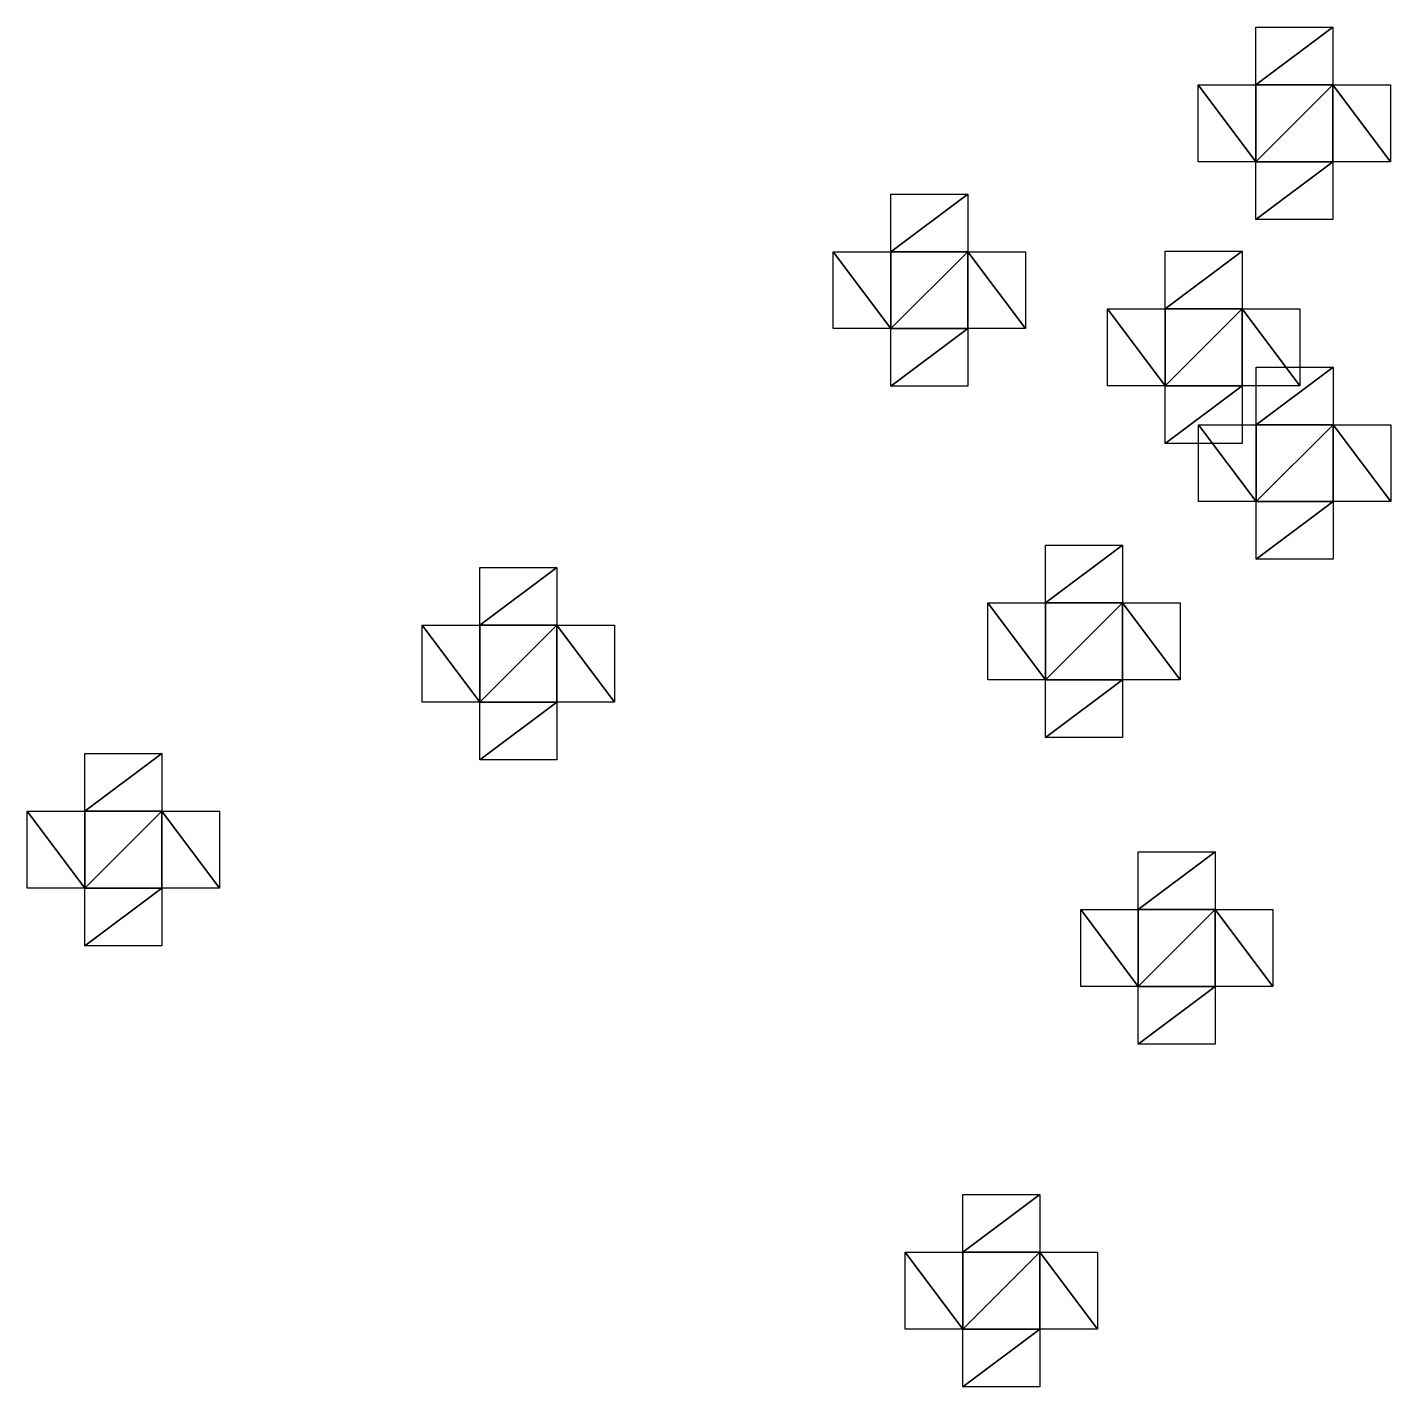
# Model space of a CAD drawing. Header units: metres. Extents: x -204 to 160, y -126 to 162.
# Drawn here: x -203.5 to -97.1, y -125.9 to -19.8 of the extents above; entities that cross this region are included whole.
import ezdxf

# ---------------------------------------------------------------- set-up
doc = ezdxf.new("R2010")
doc.units = ezdxf.units.M

msp = doc.modelspace()

# ---------------------------------------------------------------- linework, layer by layer
for p, q in [((-107.656525, -24.274506, -433.01532), (-107.656525, -19.774506, -433.01532)), ((-107.656525, -19.774506, -433.01532), (-101.656525, -19.774506, -433.01532)), ((-107.656525, -24.274506, -433.01532), (-107.656525, -19.774506, -433.01532)), ((-107.656525, -19.774506, -433.01532), (-101.656525, -19.774506, -433.01532)), ((-107.656525, -24.274506, -433.01532), (-107.656525, -19.774506, -433.01532)), ((-107.656525, -19.774506, -433.01532), (-101.656525, -19.774506, -433.01532)), ((-107.656525, -24.274506, -433.01532), (-107.656525, -19.774506, -433.01532)), ((-107.656525, -19.774506, -433.01532), (-101.656525, -19.774506, -433.01532)), ((-107.656525, -24.274506, -433.01532), (-107.656525, -19.774506, -433.01532)), ((-107.656525, -19.774506, -433.01532), (-101.656525, -19.774506, -433.01532)), ((-107.656525, -24.274506, -433.01532), (-107.656525, -19.774506, -433.01532)), ((-107.656525, -19.774506, -433.01532), (-101.656525, -19.774506, -433.01532)), ((-101.656525, -19.774506, -433.01532), (-101.656525, -24.274506, -433.01532)), ((-101.656525, -19.774506, -433.01532), (-101.656525, -24.274506, -433.01532)), ((-101.656525, -19.774506, -433.01532), (-101.656525, -24.274506, -433.01532)), ((-101.656525, -19.774506, -433.01532), (-101.656525, -24.274506, -433.01532)), ((-101.656525, -19.774506, -433.01532), (-101.656525, -24.274506, -433.01532)), ((-101.656525, -19.774506, -433.01532), (-101.656525, -24.274506, -433.01532)), ((-112.156525, -30.274506, -433.01532), (-112.156525, -24.274506, -433.01532)), ((-112.156525, -24.274506, -433.01532), (-107.656525, -24.274506, -433.01532)), ((-112.156525, -30.274506, -433.01532), (-112.156525, -24.274506, -433.01532)), ((-112.156525, -24.274506, -433.01532), (-107.656525, -24.274506, -433.01532)), ((-112.156525, -30.274506, -433.01532), (-112.156525, -24.274506, -433.01532)), ((-112.156525, -24.274506, -433.01532), (-107.656525, -24.274506, -433.01532)), ((-112.156525, -30.274506, -433.01532), (-112.156525, -24.274506, -433.01532)), ((-112.156525, -24.274506, -433.01532), (-107.656525, -24.274506, -433.01532)), ((-112.156525, -30.274506, -433.01532), (-112.156525, -24.274506, -433.01532)), ((-112.156525, -24.274506, -433.01532), (-107.656525, -24.274506, -433.01532)), ((-112.156525, -30.274506, -433.01532), (-112.156525, -24.274506, -433.01532)), ((-112.156525, -24.274506, -433.01532), (-107.656525, -24.274506, -433.01532)), ((-101.656525, -24.274506, -433.01532), (-97.156525, -24.274506, -433.01532)), ((-101.656525, -24.274506, -433.01532), (-97.156525, -24.274506, -433.01532)), ((-101.656525, -24.274506, -433.01532), (-97.156525, -24.274506, -433.01532)), ((-101.656525, -24.274506, -433.01532), (-97.156525, -24.274506, -433.01532)), ((-101.656525, -24.274506, -433.01532), (-97.156525, -24.274506, -433.01532)), ((-101.656525, -24.274506, -433.01532), (-97.156525, -24.274506, -433.01532)), ((-97.156525, -24.274506, -433.01532), (-97.156525, -30.274506, -433.01532)), ((-97.156525, -24.274506, -433.01532), (-97.156525, -30.274506, -433.01532)), ((-97.156525, -24.274506, -433.01532), (-97.156525, -30.274506, -433.01532)), ((-97.156525, -24.274506, -433.01532), (-97.156525, -30.274506, -433.01532)), ((-97.156525, -24.274506, -433.01532), (-97.156525, -30.274506, -433.01532)), ((-97.156525, -24.274506, -433.01532), (-97.156525, -30.274506, -433.01532)), ((-107.656525, -30.274506, -433.01532), (-112.156525, -30.274506, -433.01532)), ((-107.656525, -30.274506, -433.01532), (-112.156525, -30.274506, -433.01532)), ((-107.656525, -30.274506, -433.01532), (-112.156525, -30.274506, -433.01532)), ((-107.656525, -30.274506, -433.01532), (-112.156525, -30.274506, -433.01532)), ((-107.656525, -30.274506, -433.01532), (-112.156525, -30.274506, -433.01532)), ((-107.656525, -30.274506, -433.01532), (-112.156525, -30.274506, -433.01532)), ((-107.656525, -34.774506, -433.01532), (-107.656525, -30.274506, -433.01532)), ((-107.656525, -34.774506, -433.01532), (-107.656525, -30.274506, -433.01532)), ((-107.656525, -34.774506, -433.01532), (-107.656525, -30.274506, -433.01532)), ((-107.656525, -34.774506, -433.01532), (-107.656525, -30.274506, -433.01532)), ((-107.656525, -34.774506, -433.01532), (-107.656525, -30.274506, -433.01532)), ((-107.656525, -34.774506, -433.01532), (-107.656525, -30.274506, -433.01532)), ((-97.156525, -30.274506, -433.01532), (-101.656525, -30.274506, -433.01532)), ((-101.656525, -30.274506, -433.01532), (-101.656525, -34.774506, -433.01532)), ((-97.156525, -30.274506, -433.01532), (-101.656525, -30.274506, -433.01532)), ((-101.656525, -30.274506, -433.01532), (-101.656525, -34.774506, -433.01532)), ((-97.156525, -30.274506, -433.01532), (-101.656525, -30.274506, -433.01532)), ((-101.656525, -30.274506, -433.01532), (-101.656525, -34.774506, -433.01532)), ((-97.156525, -30.274506, -433.01532), (-101.656525, -30.274506, -433.01532)), ((-101.656525, -30.274506, -433.01532), (-101.656525, -34.774506, -433.01532)), ((-97.156525, -30.274506, -433.01532), (-101.656525, -30.274506, -433.01532)), ((-101.656525, -30.274506, -433.01532), (-101.656525, -34.774506, -433.01532)), ((-97.156525, -30.274506, -433.01532), (-101.656525, -30.274506, -433.01532)), ((-101.656525, -30.274506, -433.01532), (-101.656525, -34.774506, -433.01532)), ((-136.15018, -37.292862, -433.01532), (-136.15018, -32.792862, -433.01532)), ((-136.15018, -32.792862, -433.01532), (-130.15018, -32.792862, -433.01532)), ((-130.15018, -32.792862, -433.01532), (-130.15018, -37.292862, -433.01532)), ((-101.656525, -34.774506, -433.01532), (-107.656525, -34.774506, -433.01532)), ((-101.656525, -34.774506, -433.01532), (-107.656525, -34.774506, -433.01532)), ((-101.656525, -34.774506, -433.01532), (-107.656525, -34.774506, -433.01532)), ((-101.656525, -34.774506, -433.01532), (-107.656525, -34.774506, -433.01532)), ((-101.656525, -34.774506, -433.01532), (-107.656525, -34.774506, -433.01532)), ((-101.656525, -34.774506, -433.01532), (-107.656525, -34.774506, -433.01532)), ((-140.65018, -43.292862, -433.01532), (-140.65018, -37.292862, -433.01532)), ((-140.65018, -37.292862, -433.01532), (-136.15018, -37.292862, -433.01532)), ((-130.15018, -37.292862, -433.01532), (-125.65018, -37.292862, -433.01532)), ((-125.65018, -37.292862, -433.01532), (-125.65018, -43.292862, -433.01532)), ((-114.736755, -41.756897, -433.01532), (-114.736755, -37.256897, -433.01532)), ((-114.736755, -37.256897, -433.01532), (-108.736755, -37.256897, -433.01532)), ((-114.736755, -41.756897, -433.01532), (-114.736755, -37.256897, -433.01532)), ((-114.736755, -37.256897, -433.01532), (-108.736755, -37.256897, -433.01532)), ((-114.736755, -41.756897, -433.01532), (-114.736755, -37.256897, -433.01532)), ((-114.736755, -37.256897, -433.01532), (-108.736755, -37.256897, -433.01532)), ((-114.736755, -41.756897, -433.01532), (-114.736755, -37.256897, -433.01532)), ((-114.736755, -37.256897, -433.01532), (-108.736755, -37.256897, -433.01532)), ((-108.736755, -37.256897, -433.01532), (-108.736755, -41.756897, -433.01532)), ((-108.736755, -37.256897, -433.01532), (-108.736755, -41.756897, -433.01532)), ((-108.736755, -37.256897, -433.01532), (-108.736755, -41.756897, -433.01532)), ((-108.736755, -37.256897, -433.01532), (-108.736755, -41.756897, -433.01532)), ((-119.236755, -47.756897, -433.01532), (-119.236755, -41.756897, -433.01532)), ((-119.236755, -41.756897, -433.01532), (-114.736755, -41.756897, -433.01532)), ((-119.236755, -47.756897, -433.01532), (-119.236755, -41.756897, -433.01532)), ((-119.236755, -41.756897, -433.01532), (-114.736755, -41.756897, -433.01532)), ((-119.236755, -47.756897, -433.01532), (-119.236755, -41.756897, -433.01532)), ((-119.236755, -41.756897, -433.01532), (-114.736755, -41.756897, -433.01532)), ((-119.236755, -47.756897, -433.01532), (-119.236755, -41.756897, -433.01532)), ((-119.236755, -41.756897, -433.01532), (-114.736755, -41.756897, -433.01532)), ((-108.736755, -41.756897, -433.01532), (-104.236755, -41.756897, -433.01532)), ((-108.736755, -41.756897, -433.01532), (-104.236755, -41.756897, -433.01532)), ((-108.736755, -41.756897, -433.01532), (-104.236755, -41.756897, -433.01532)), ((-108.736755, -41.756897, -433.01532), (-104.236755, -41.756897, -433.01532)), ((-104.236755, -41.756897, -433.01532), (-104.236755, -47.756897, -433.01532)), ((-104.236755, -41.756897, -433.01532), (-104.236755, -47.756897, -433.01532)), ((-104.236755, -41.756897, -433.01532), (-104.236755, -47.756897, -433.01532)), ((-104.236755, -41.756897, -433.01532), (-104.236755, -47.756897, -433.01532)), ((-136.15018, -43.292862, -433.01532), (-140.65018, -43.292862, -433.01532)), ((-136.15018, -47.792862, -433.01532), (-136.15018, -43.292862, -433.01532)), ((-125.65018, -43.292862, -433.01532), (-130.15018, -43.292862, -433.01532)), ((-130.15018, -43.292862, -433.01532), (-130.15018, -47.792862, -433.01532)), ((-107.63666, -50.803818, -433.01532), (-107.63666, -46.303818, -433.01532)), ((-107.63666, -46.303818, -433.01532), (-101.63666, -46.303818, -433.01532)), ((-107.63666, -50.803818, -433.01532), (-107.63666, -46.303818, -433.01532)), ((-107.63666, -46.303818, -433.01532), (-101.63666, -46.303818, -433.01532)), ((-101.63666, -46.303818, -433.01532), (-101.63666, -50.803818, -433.01532)), ((-101.63666, -46.303818, -433.01532), (-101.63666, -50.803818, -433.01532)), ((-130.15018, -47.792862, -433.01532), (-136.15018, -47.792862, -433.01532)), ((-114.736755, -47.756897, -433.01532), (-119.236755, -47.756897, -433.01532)), ((-114.736755, -47.756897, -433.01532), (-119.236755, -47.756897, -433.01532)), ((-114.736755, -47.756897, -433.01532), (-119.236755, -47.756897, -433.01532)), ((-114.736755, -47.756897, -433.01532), (-119.236755, -47.756897, -433.01532)), ((-114.736755, -52.256897, -433.01532), (-114.736755, -47.756897, -433.01532)), ((-114.736755, -52.256897, -433.01532), (-114.736755, -47.756897, -433.01532)), ((-114.736755, -52.256897, -433.01532), (-114.736755, -47.756897, -433.01532)), ((-114.736755, -52.256897, -433.01532), (-114.736755, -47.756897, -433.01532)), ((-104.236755, -47.756897, -433.01532), (-108.736755, -47.756897, -433.01532)), ((-108.736755, -47.756897, -433.01532), (-108.736755, -52.256897, -433.01532)), ((-104.236755, -47.756897, -433.01532), (-108.736755, -47.756897, -433.01532)), ((-108.736755, -47.756897, -433.01532), (-108.736755, -52.256897, -433.01532)), ((-104.236755, -47.756897, -433.01532), (-108.736755, -47.756897, -433.01532)), ((-108.736755, -47.756897, -433.01532), (-108.736755, -52.256897, -433.01532)), ((-104.236755, -47.756897, -433.01532), (-108.736755, -47.756897, -433.01532)), ((-108.736755, -47.756897, -433.01532), (-108.736755, -52.256897, -433.01532)), ((-112.13666, -56.803818, -433.01532), (-112.13666, -50.803818, -433.01532)), ((-112.13666, -50.803818, -433.01532), (-107.63666, -50.803818, -433.01532)), ((-112.13666, -56.803818, -433.01532), (-112.13666, -50.803818, -433.01532)), ((-112.13666, -50.803818, -433.01532), (-107.63666, -50.803818, -433.01532)), ((-101.63666, -50.803818, -433.01532), (-97.13666, -50.803818, -433.01532)), ((-101.63666, -50.803818, -433.01532), (-97.13666, -50.803818, -433.01532)), ((-97.13666, -50.803818, -433.01532), (-97.13666, -56.803818, -433.01532)), ((-97.13666, -50.803818, -433.01532), (-97.13666, -56.803818, -433.01532)), ((-108.736755, -52.256897, -433.01532), (-114.736755, -52.256897, -433.01532)), ((-108.736755, -52.256897, -433.01532), (-114.736755, -52.256897, -433.01532)), ((-108.736755, -52.256897, -433.01532), (-114.736755, -52.256897, -433.01532)), ((-108.736755, -52.256897, -433.01532), (-114.736755, -52.256897, -433.01532)), ((-107.63666, -56.803818, -433.01532), (-112.13666, -56.803818, -433.01532)), ((-107.63666, -56.803818, -433.01532), (-112.13666, -56.803818, -433.01532)), ((-107.63666, -61.303818, -433.01532), (-107.63666, -56.803818, -433.01532)), ((-107.63666, -61.303818, -433.01532), (-107.63666, -56.803818, -433.01532)), ((-97.13666, -56.803818, -433.01532), (-101.63666, -56.803818, -433.01532)), ((-101.63666, -56.803818, -433.01532), (-101.63666, -61.303818, -433.01532)), ((-97.13666, -56.803818, -433.01532), (-101.63666, -56.803818, -433.01532)), ((-101.63666, -56.803818, -433.01532), (-101.63666, -61.303818, -433.01532)), ((-124.07257, -64.71135, -433.01532), (-124.07257, -60.21135, -433.01532)), ((-124.07257, -60.21135, -433.01532), (-118.07257, -60.21135, -433.01532)), ((-118.07257, -60.21135, -433.01532), (-118.07257, -64.71135, -433.01532)), ((-101.63666, -61.303818, -433.01532), (-107.63666, -61.303818, -433.01532)), ((-101.63666, -61.303818, -433.01532), (-107.63666, -61.303818, -433.01532)), ((-168.22406, -66.45297, -433.01532), (-168.22406, -61.952972, -433.01532)), ((-168.22406, -61.952972, -433.01532), (-162.22406, -61.952972, -433.01532)), ((-168.22406, -66.45297, -433.01532), (-168.22406, -61.952972, -433.01532)), ((-168.22406, -61.952972, -433.01532), (-162.22406, -61.952972, -433.01532)), ((-162.22406, -61.952972, -433.01532), (-162.22406, -66.45297, -433.01532)), ((-162.22406, -61.952972, -433.01532), (-162.22406, -66.45297, -433.01532)), ((-128.57257, -70.71135, -433.01532), (-128.57257, -64.71135, -433.01532)), ((-128.57257, -64.71135, -433.01532), (-124.07257, -64.71135, -433.01532)), ((-118.07257, -64.71135, -433.01532), (-113.57257, -64.71135, -433.01532)), ((-113.57257, -64.71135, -433.01532), (-113.57257, -70.71135, -433.01532)), ((-172.72406, -72.45297, -433.01532), (-172.72406, -66.45297, -433.01532)), ((-172.72406, -66.45297, -433.01532), (-168.22406, -66.45297, -433.01532)), ((-172.72406, -72.45297, -433.01532), (-172.72406, -66.45297, -433.01532)), ((-172.72406, -66.45297, -433.01532), (-168.22406, -66.45297, -433.01532)), ((-162.22406, -66.45297, -433.01532), (-157.72406, -66.45297, -433.01532)), ((-162.22406, -66.45297, -433.01532), (-157.72406, -66.45297, -433.01532)), ((-157.72406, -66.45297, -433.01532), (-157.72406, -72.45297, -433.01532)), ((-157.72406, -66.45297, -433.01532), (-157.72406, -72.45297, -433.01532)), ((-124.07257, -70.71135, -433.01532), (-128.57257, -70.71135, -433.01532)), ((-124.07257, -75.21135, -433.01532), (-124.07257, -70.71135, -433.01532)), ((-113.57257, -70.71135, -433.01532), (-118.07257, -70.71135, -433.01532)), ((-118.07257, -70.71135, -433.01532), (-118.07257, -75.21135, -433.01532)), ((-168.22406, -72.45297, -433.01532), (-172.72406, -72.45297, -433.01532)), ((-168.22406, -72.45297, -433.01532), (-172.72406, -72.45297, -433.01532)), ((-168.22406, -76.95297, -433.01532), (-168.22406, -72.45297, -433.01532)), ((-168.22406, -76.95297, -433.01532), (-168.22406, -72.45297, -433.01532)), ((-157.72406, -72.45297, -433.01532), (-162.22406, -72.45297, -433.01532)), ((-162.22406, -72.45297, -433.01532), (-162.22406, -76.95297, -433.01532)), ((-157.72406, -72.45297, -433.01532), (-162.22406, -72.45297, -433.01532)), ((-162.22406, -72.45297, -433.01532), (-162.22406, -76.95297, -433.01532)), ((-118.07257, -75.21135, -433.01532), (-124.07257, -75.21135, -433.01532)), ((-199.0459, -80.963104, -433.01532), (-199.0459, -76.463104, -433.01532)), ((-199.0459, -76.463104, -433.01532), (-193.0459, -76.463104, -433.01532)), ((-193.0459, -76.463104, -433.01532), (-193.0459, -80.963104, -433.01532)), ((-162.22406, -76.95297, -433.01532), (-168.22406, -76.95297, -433.01532)), ((-162.22406, -76.95297, -433.01532), (-168.22406, -76.95297, -433.01532)), ((-203.5459, -86.963104, -433.01532), (-203.5459, -80.963104, -433.01532)), ((-203.5459, -80.963104, -433.01532), (-199.0459, -80.963104, -433.01532)), ((-193.0459, -80.963104, -433.01532), (-188.5459, -80.963104, -433.01532)), ((-188.5459, -80.963104, -433.01532), (-188.5459, -86.963104, -433.01532)), ((-116.83502, -88.64215, -433.01532), (-116.83502, -84.14215, -433.01532)), ((-116.83502, -84.14215, -433.01532), (-110.83502, -84.14215, -433.01532)), ((-116.83502, -88.64215, -433.01532), (-116.83502, -84.14215, -433.01532)), ((-116.83502, -84.14215, -433.01532), (-110.83502, -84.14215, -433.01532)), ((-116.83502, -88.64215, -433.01532), (-116.83502, -84.14215, -433.01532)), ((-116.83502, -84.14215, -433.01532), (-110.83502, -84.14215, -433.01532)), ((-110.83502, -84.14215, -433.01532), (-110.83502, -88.64215, -433.01532)), ((-110.83502, -84.14215, -433.01532), (-110.83502, -88.64215, -433.01532)), ((-110.83502, -84.14215, -433.01532), (-110.83502, -88.64215, -433.01532)), ((-199.0459, -86.963104, -433.01532), (-203.5459, -86.963104, -433.01532)), ((-199.0459, -91.463104, -433.01532), (-199.0459, -86.963104, -433.01532)), ((-188.5459, -86.963104, -433.01532), (-193.0459, -86.963104, -433.01532)), ((-193.0459, -86.963104, -433.01532), (-193.0459, -91.463104, -433.01532)), ((-121.33502, -94.64215, -433.01532), (-121.33502, -88.64215, -433.01532)), ((-121.33502, -88.64215, -433.01532), (-116.83502, -88.64215, -433.01532)), ((-121.33502, -94.64215, -433.01532), (-121.33502, -88.64215, -433.01532)), ((-121.33502, -88.64215, -433.01532), (-116.83502, -88.64215, -433.01532)), ((-121.33502, -94.64215, -433.01532), (-121.33502, -88.64215, -433.01532)), ((-121.33502, -88.64215, -433.01532), (-116.83502, -88.64215, -433.01532)), ((-110.83502, -88.64215, -433.01532), (-106.33502, -88.64215, -433.01532)), ((-110.83502, -88.64215, -433.01532), (-106.33502, -88.64215, -433.01532)), ((-110.83502, -88.64215, -433.01532), (-106.33502, -88.64215, -433.01532)), ((-106.33502, -88.64215, -433.01532), (-106.33502, -94.64215, -433.01532)), ((-106.33502, -88.64215, -433.01532), (-106.33502, -94.64215, -433.01532)), ((-106.33502, -88.64215, -433.01532), (-106.33502, -94.64215, -433.01532)), ((-193.0459, -91.463104, -433.01532), (-199.0459, -91.463104, -433.01532)), ((-116.83502, -94.64215, -433.01532), (-121.33502, -94.64215, -433.01532)), ((-116.83502, -94.64215, -433.01532), (-121.33502, -94.64215, -433.01532)), ((-116.83502, -94.64215, -433.01532), (-121.33502, -94.64215, -433.01532)), ((-116.83502, -99.14215, -433.01532), (-116.83502, -94.64215, -433.01532)), ((-116.83502, -99.14215, -433.01532), (-116.83502, -94.64215, -433.01532)), ((-116.83502, -99.14215, -433.01532), (-116.83502, -94.64215, -433.01532)), ((-106.33502, -94.64215, -433.01532), (-110.83502, -94.64215, -433.01532)), ((-110.83502, -94.64215, -433.01532), (-110.83502, -99.14215, -433.01532)), ((-106.33502, -94.64215, -433.01532), (-110.83502, -94.64215, -433.01532)), ((-110.83502, -94.64215, -433.01532), (-110.83502, -99.14215, -433.01532)), ((-106.33502, -94.64215, -433.01532), (-110.83502, -94.64215, -433.01532)), ((-110.83502, -94.64215, -433.01532), (-110.83502, -99.14215, -433.01532)), ((-110.83502, -99.14215, -433.01532), (-116.83502, -99.14215, -433.01532)), ((-110.83502, -99.14215, -433.01532), (-116.83502, -99.14215, -433.01532)), ((-110.83502, -99.14215, -433.01532), (-116.83502, -99.14215, -433.01532)), ((-130.5297, -115.39023, -433.01532), (-130.5297, -110.89023, -433.01532)), ((-130.5297, -110.89023, -433.01532), (-124.52969, -110.89023, -433.01532)), ((-124.52969, -110.89023, -433.01532), (-124.52969, -115.39023, -433.01532)), ((-135.0297, -121.39023, -433.01532), (-135.0297, -115.39023, -433.01532)), ((-135.0297, -115.39023, -433.01532), (-130.5297, -115.39023, -433.01532)), ((-124.52969, -115.39023, -433.01532), (-120.02969, -115.39023, -433.01532)), ((-120.02969, -115.39023, -433.01532), (-120.02969, -121.39023, -433.01532)), ((-130.5297, -121.39023, -433.01532), (-135.0297, -121.39023, -433.01532)), ((-130.5297, -125.89023, -433.01532), (-130.5297, -121.39023, -433.01532)), ((-120.02969, -121.39023, -433.01532), (-124.52969, -121.39023, -433.01532)), ((-124.52969, -121.39023, -433.01532), (-124.52969, -125.89023, -433.01532)), ((-124.52969, -125.89023, -433.01532), (-130.5297, -125.89023, -433.01532))]:
    msp.add_line(p, q)
for points in [[(-107.656525, -24.274506, -433.01532), (-107.656525, -19.774506, -433.01532), (-101.656525, -19.774506, -433.01532), (-101.656425, -19.774406, -433.01523)], [(-107.656525, -24.274506, -433.01532), (-107.656525, -19.774506, -433.01532), (-101.656525, -19.774506, -433.01532), (-101.656425, -19.774406, -433.01523)], [(-107.656525, -24.274506, -433.01532), (-107.656525, -19.774506, -433.01532), (-101.656525, -19.774506, -433.01532), (-101.656425, -19.774406, -433.01523)], [(-107.656525, -24.274506, -433.01532), (-107.656525, -19.774506, -433.01532), (-101.656525, -19.774506, -433.01532), (-101.656425, -19.774406, -433.01523)], [(-107.656525, -24.274506, -433.01532), (-107.656525, -19.774506, -433.01532), (-101.656525, -19.774506, -433.01532), (-101.656425, -19.774406, -433.01523)], [(-107.656525, -24.274506, -433.01532), (-107.656525, -19.774506, -433.01532), (-101.656525, -19.774506, -433.01532), (-101.656425, -19.774406, -433.01523)], [(-107.656525, -24.274506, -433.01532), (-101.656525, -19.774506, -433.01532), (-101.656525, -24.274506, -433.01532), (-101.656425, -24.274406, -433.01523)], [(-107.656525, -24.274506, -433.01532), (-101.656525, -19.774506, -433.01532), (-101.656525, -24.274506, -433.01532), (-101.656425, -24.274406, -433.01523)], [(-107.656525, -24.274506, -433.01532), (-101.656525, -19.774506, -433.01532), (-101.656525, -24.274506, -433.01532), (-101.656425, -24.274406, -433.01523)], [(-107.656525, -24.274506, -433.01532), (-101.656525, -19.774506, -433.01532), (-101.656525, -24.274506, -433.01532), (-101.656425, -24.274406, -433.01523)], [(-107.656525, -24.274506, -433.01532), (-101.656525, -19.774506, -433.01532), (-101.656525, -24.274506, -433.01532), (-101.656425, -24.274406, -433.01523)], [(-107.656525, -24.274506, -433.01532), (-101.656525, -19.774506, -433.01532), (-101.656525, -24.274506, -433.01532), (-101.656425, -24.274406, -433.01523)], [(-107.656525, -30.274506, -433.01532), (-112.156525, -30.274506, -433.01532), (-112.156525, -24.274506, -433.01532), (-112.156425, -24.274406, -433.01523)], [(-107.656525, -30.274506, -433.01532), (-112.156525, -24.274506, -433.01532), (-107.656525, -24.274506, -433.01532), (-107.656425, -24.274406, -433.01523)], [(-107.656525, -30.274506, -433.01532), (-112.156525, -30.274506, -433.01532), (-112.156525, -24.274506, -433.01532), (-112.156425, -24.274406, -433.01523)], [(-107.656525, -30.274506, -433.01532), (-112.156525, -24.274506, -433.01532), (-107.656525, -24.274506, -433.01532), (-107.656425, -24.274406, -433.01523)], [(-107.656525, -30.274506, -433.01532), (-112.156525, -30.274506, -433.01532), (-112.156525, -24.274506, -433.01532), (-112.156425, -24.274406, -433.01523)], [(-107.656525, -30.274506, -433.01532), (-112.156525, -24.274506, -433.01532), (-107.656525, -24.274506, -433.01532), (-107.656425, -24.274406, -433.01523)], [(-107.656525, -30.274506, -433.01532), (-112.156525, -30.274506, -433.01532), (-112.156525, -24.274506, -433.01532), (-112.156425, -24.274406, -433.01523)], [(-107.656525, -30.274506, -433.01532), (-112.156525, -24.274506, -433.01532), (-107.656525, -24.274506, -433.01532), (-107.656425, -24.274406, -433.01523)], [(-107.656525, -30.274506, -433.01532), (-112.156525, -30.274506, -433.01532), (-112.156525, -24.274506, -433.01532), (-112.156425, -24.274406, -433.01523)], [(-107.656525, -30.274506, -433.01532), (-112.156525, -24.274506, -433.01532), (-107.656525, -24.274506, -433.01532), (-107.656425, -24.274406, -433.01523)], [(-107.656525, -30.274506, -433.01532), (-112.156525, -30.274506, -433.01532), (-112.156525, -24.274506, -433.01532), (-112.156425, -24.274406, -433.01523)], [(-107.656525, -30.274506, -433.01532), (-112.156525, -24.274506, -433.01532), (-107.656525, -24.274506, -433.01532), (-107.656425, -24.274406, -433.01523)], [(-107.656525, -30.274506, -433.01532), (-107.656525, -24.274506, -433.01532), (-101.656525, -24.274506, -433.01532), (-101.656425, -24.274406, -433.01523)], [(-107.656525, -30.274506, -433.01532), (-107.656525, -24.274506, -433.01532), (-101.656525, -24.274506, -433.01532), (-101.656425, -24.274406, -433.01523)], [(-107.656525, -30.274506, -433.01532), (-107.656525, -24.274506, -433.01532), (-101.656525, -24.274506, -433.01532), (-101.656425, -24.274406, -433.01523)], [(-107.656525, -30.274506, -433.01532), (-107.656525, -24.274506, -433.01532), (-101.656525, -24.274506, -433.01532), (-101.656425, -24.274406, -433.01523)], [(-107.656525, -30.274506, -433.01532), (-107.656525, -24.274506, -433.01532), (-101.656525, -24.274506, -433.01532), (-101.656425, -24.274406, -433.01523)], [(-107.656525, -30.274506, -433.01532), (-107.656525, -24.274506, -433.01532), (-101.656525, -24.274506, -433.01532), (-101.656425, -24.274406, -433.01523)], [(-101.656525, -24.274506, -433.01532), (-101.656525, -30.274506, -433.01532), (-107.656525, -30.274506, -433.01532), (-107.656425, -30.274406, -433.01523)], [(-101.656525, -24.274506, -433.01532), (-101.656525, -30.274506, -433.01532), (-107.656525, -30.274506, -433.01532), (-107.656425, -30.274406, -433.01523)], [(-101.656525, -24.274506, -433.01532), (-101.656525, -30.274506, -433.01532), (-107.656525, -30.274506, -433.01532), (-107.656425, -30.274406, -433.01523)], [(-101.656525, -24.274506, -433.01532), (-101.656525, -30.274506, -433.01532), (-107.656525, -30.274506, -433.01532), (-107.656425, -30.274406, -433.01523)], [(-101.656525, -24.274506, -433.01532), (-101.656525, -30.274506, -433.01532), (-107.656525, -30.274506, -433.01532), (-107.656425, -30.274406, -433.01523)], [(-101.656525, -24.274506, -433.01532), (-101.656525, -30.274506, -433.01532), (-107.656525, -30.274506, -433.01532), (-107.656425, -30.274406, -433.01523)], [(-101.656525, -24.274506, -433.01532), (-97.156525, -24.274506, -433.01532), (-97.156525, -30.274506, -433.01532), (-97.156425, -30.274406, -433.01523)], [(-101.656525, -24.274506, -433.01532), (-97.156525, -30.274506, -433.01532), (-101.656525, -30.274506, -433.01532), (-101.656425, -30.274406, -433.01523)], [(-101.656525, -24.274506, -433.01532), (-97.156525, -24.274506, -433.01532), (-97.156525, -30.274506, -433.01532), (-97.156425, -30.274406, -433.01523)], [(-101.656525, -24.274506, -433.01532), (-97.156525, -30.274506, -433.01532), (-101.656525, -30.274506, -433.01532), (-101.656425, -30.274406, -433.01523)], [(-101.656525, -24.274506, -433.01532), (-97.156525, -24.274506, -433.01532), (-97.156525, -30.274506, -433.01532), (-97.156425, -30.274406, -433.01523)], [(-101.656525, -24.274506, -433.01532), (-97.156525, -30.274506, -433.01532), (-101.656525, -30.274506, -433.01532), (-101.656425, -30.274406, -433.01523)], [(-101.656525, -24.274506, -433.01532), (-97.156525, -24.274506, -433.01532), (-97.156525, -30.274506, -433.01532), (-97.156425, -30.274406, -433.01523)], [(-101.656525, -24.274506, -433.01532), (-97.156525, -30.274506, -433.01532), (-101.656525, -30.274506, -433.01532), (-101.656425, -30.274406, -433.01523)], [(-101.656525, -24.274506, -433.01532), (-97.156525, -24.274506, -433.01532), (-97.156525, -30.274506, -433.01532), (-97.156425, -30.274406, -433.01523)], [(-101.656525, -24.274506, -433.01532), (-97.156525, -30.274506, -433.01532), (-101.656525, -30.274506, -433.01532), (-101.656425, -30.274406, -433.01523)], [(-101.656525, -24.274506, -433.01532), (-97.156525, -24.274506, -433.01532), (-97.156525, -30.274506, -433.01532), (-97.156425, -30.274406, -433.01523)], [(-101.656525, -24.274506, -433.01532), (-97.156525, -30.274506, -433.01532), (-101.656525, -30.274506, -433.01532), (-101.656425, -30.274406, -433.01523)], [(-101.656525, -30.274506, -433.01532), (-107.656525, -34.774506, -433.01532), (-107.656525, -30.274506, -433.01532), (-107.656425, -30.274406, -433.01523)], [(-101.656525, -30.274506, -433.01532), (-107.656525, -34.774506, -433.01532), (-107.656525, -30.274506, -433.01532), (-107.656425, -30.274406, -433.01523)], [(-101.656525, -30.274506, -433.01532), (-107.656525, -34.774506, -433.01532), (-107.656525, -30.274506, -433.01532), (-107.656425, -30.274406, -433.01523)], [(-101.656525, -30.274506, -433.01532), (-107.656525, -34.774506, -433.01532), (-107.656525, -30.274506, -433.01532), (-107.656425, -30.274406, -433.01523)], [(-101.656525, -30.274506, -433.01532), (-107.656525, -34.774506, -433.01532), (-107.656525, -30.274506, -433.01532), (-107.656425, -30.274406, -433.01523)], [(-101.656525, -30.274506, -433.01532), (-107.656525, -34.774506, -433.01532), (-107.656525, -30.274506, -433.01532), (-107.656425, -30.274406, -433.01523)], [(-101.656525, -30.274506, -433.01532), (-101.656525, -34.774506, -433.01532), (-107.656525, -34.774506, -433.01532), (-107.656425, -34.774406, -433.01523)], [(-101.656525, -30.274506, -433.01532), (-101.656525, -34.774506, -433.01532), (-107.656525, -34.774506, -433.01532), (-107.656425, -34.774406, -433.01523)], [(-101.656525, -30.274506, -433.01532), (-101.656525, -34.774506, -433.01532), (-107.656525, -34.774506, -433.01532), (-107.656425, -34.774406, -433.01523)], [(-101.656525, -30.274506, -433.01532), (-101.656525, -34.774506, -433.01532), (-107.656525, -34.774506, -433.01532), (-107.656425, -34.774406, -433.01523)], [(-101.656525, -30.274506, -433.01532), (-101.656525, -34.774506, -433.01532), (-107.656525, -34.774506, -433.01532), (-107.656425, -34.774406, -433.01523)], [(-101.656525, -30.274506, -433.01532), (-101.656525, -34.774506, -433.01532), (-107.656525, -34.774506, -433.01532), (-107.656425, -34.774406, -433.01523)], [(-136.15018, -37.292862, -433.01532), (-136.15018, -32.792862, -433.01532), (-130.15018, -32.792862, -433.01532), (-130.15007, -32.792763, -433.01523)], [(-136.15018, -37.292862, -433.01532), (-130.15018, -32.792862, -433.01532), (-130.15018, -37.292862, -433.01532), (-130.15007, -37.292763, -433.01523)], [(-136.15018, -43.292862, -433.01532), (-140.65018, -43.292862, -433.01532), (-140.65018, -37.292862, -433.01532), (-140.65007, -37.292763, -433.01523)], [(-136.15018, -43.292862, -433.01532), (-140.65018, -37.292862, -433.01532), (-136.15018, -37.292862, -433.01532), (-136.15007, -37.292763, -433.01523)], [(-136.15018, -43.292862, -433.01532), (-136.15018, -37.292862, -433.01532), (-130.15018, -37.292862, -433.01532), (-130.15007, -37.292763, -433.01523)], [(-130.15018, -37.292862, -433.01532), (-130.15018, -43.292862, -433.01532), (-136.15018, -43.292862, -433.01532), (-136.15007, -43.292763, -433.01523)], [(-130.15018, -37.292862, -433.01532), (-125.65018, -37.292862, -433.01532), (-125.65018, -43.292862, -433.01532), (-125.65008, -43.292763, -433.01523)], [(-130.15018, -37.292862, -433.01532), (-125.65018, -43.292862, -433.01532), (-130.15018, -43.292862, -433.01532), (-130.15007, -43.292763, -433.01523)], [(-114.736755, -41.756897, -433.01532), (-114.736755, -37.256897, -433.01532), (-108.736755, -37.256897, -433.01532), (-108.73666, -37.256798, -433.01523)], [(-114.736755, -41.756897, -433.01532), (-114.736755, -37.256897, -433.01532), (-108.736755, -37.256897, -433.01532), (-108.73666, -37.256798, -433.01523)], [(-114.736755, -41.756897, -433.01532), (-114.736755, -37.256897, -433.01532), (-108.736755, -37.256897, -433.01532), (-108.73666, -37.256798, -433.01523)], [(-114.736755, -41.756897, -433.01532), (-114.736755, -37.256897, -433.01532), (-108.736755, -37.256897, -433.01532), (-108.73666, -37.256798, -433.01523)], [(-114.736755, -41.756897, -433.01532), (-108.736755, -37.256897, -433.01532), (-108.736755, -41.756897, -433.01532), (-108.73666, -41.756798, -433.01523)], [(-114.736755, -41.756897, -433.01532), (-108.736755, -37.256897, -433.01532), (-108.736755, -41.756897, -433.01532), (-108.73666, -41.756798, -433.01523)], [(-114.736755, -41.756897, -433.01532), (-108.736755, -37.256897, -433.01532), (-108.736755, -41.756897, -433.01532), (-108.73666, -41.756798, -433.01523)], [(-114.736755, -41.756897, -433.01532), (-108.736755, -37.256897, -433.01532), (-108.736755, -41.756897, -433.01532), (-108.73666, -41.756798, -433.01523)], [(-114.736755, -47.756897, -433.01532), (-119.236755, -47.756897, -433.01532), (-119.236755, -41.756897, -433.01532), (-119.23666, -41.756798, -433.01523)], [(-114.736755, -47.756897, -433.01532), (-119.236755, -41.756897, -433.01532), (-114.736755, -41.756897, -433.01532), (-114.73666, -41.756798, -433.01523)], [(-114.736755, -47.756897, -433.01532), (-119.236755, -47.756897, -433.01532), (-119.236755, -41.756897, -433.01532), (-119.23666, -41.756798, -433.01523)], [(-114.736755, -47.756897, -433.01532), (-119.236755, -41.756897, -433.01532), (-114.736755, -41.756897, -433.01532), (-114.73666, -41.756798, -433.01523)], [(-114.736755, -47.756897, -433.01532), (-119.236755, -47.756897, -433.01532), (-119.236755, -41.756897, -433.01532), (-119.23666, -41.756798, -433.01523)], [(-114.736755, -47.756897, -433.01532), (-119.236755, -41.756897, -433.01532), (-114.736755, -41.756897, -433.01532), (-114.73666, -41.756798, -433.01523)], [(-114.736755, -47.756897, -433.01532), (-119.236755, -47.756897, -433.01532), (-119.236755, -41.756897, -433.01532), (-119.23666, -41.756798, -433.01523)], [(-114.736755, -47.756897, -433.01532), (-119.236755, -41.756897, -433.01532), (-114.736755, -41.756897, -433.01532), (-114.73666, -41.756798, -433.01523)], [(-114.736755, -47.756897, -433.01532), (-114.736755, -41.756897, -433.01532), (-108.736755, -41.756897, -433.01532), (-108.73666, -41.756798, -433.01523)], [(-114.736755, -47.756897, -433.01532), (-114.736755, -41.756897, -433.01532), (-108.736755, -41.756897, -433.01532), (-108.73666, -41.756798, -433.01523)], [(-114.736755, -47.756897, -433.01532), (-114.736755, -41.756897, -433.01532), (-108.736755, -41.756897, -433.01532), (-108.73666, -41.756798, -433.01523)], [(-114.736755, -47.756897, -433.01532), (-114.736755, -41.756897, -433.01532), (-108.736755, -41.756897, -433.01532), (-108.73666, -41.756798, -433.01523)], [(-108.736755, -41.756897, -433.01532), (-108.736755, -47.756897, -433.01532), (-114.736755, -47.756897, -433.01532), (-114.73666, -47.756798, -433.01523)], [(-108.736755, -41.756897, -433.01532), (-108.736755, -47.756897, -433.01532), (-114.736755, -47.756897, -433.01532), (-114.73666, -47.756798, -433.01523)], [(-108.736755, -41.756897, -433.01532), (-108.736755, -47.756897, -433.01532), (-114.736755, -47.756897, -433.01532), (-114.73666, -47.756798, -433.01523)], [(-108.736755, -41.756897, -433.01532), (-108.736755, -47.756897, -433.01532), (-114.736755, -47.756897, -433.01532), (-114.73666, -47.756798, -433.01523)], [(-108.736755, -41.756897, -433.01532), (-104.236755, -41.756897, -433.01532), (-104.236755, -47.756897, -433.01532), (-104.23666, -47.756798, -433.01523)], [(-108.736755, -41.756897, -433.01532), (-104.236755, -47.756897, -433.01532), (-108.736755, -47.756897, -433.01532), (-108.73666, -47.756798, -433.01523)], [(-108.736755, -41.756897, -433.01532), (-104.236755, -41.756897, -433.01532), (-104.236755, -47.756897, -433.01532), (-104.23666, -47.756798, -433.01523)], [(-108.736755, -41.756897, -433.01532), (-104.236755, -47.756897, -433.01532), (-108.736755, -47.756897, -433.01532), (-108.73666, -47.756798, -433.01523)], [(-108.736755, -41.756897, -433.01532), (-104.236755, -41.756897, -433.01532), (-104.236755, -47.756897, -433.01532), (-104.23666, -47.756798, -433.01523)], [(-108.736755, -41.756897, -433.01532), (-104.236755, -47.756897, -433.01532), (-108.736755, -47.756897, -433.01532), (-108.73666, -47.756798, -433.01523)], [(-108.736755, -41.756897, -433.01532), (-104.236755, -41.756897, -433.01532), (-104.236755, -47.756897, -433.01532), (-104.23666, -47.756798, -433.01523)], [(-108.736755, -41.756897, -433.01532), (-104.236755, -47.756897, -433.01532), (-108.736755, -47.756897, -433.01532), (-108.73666, -47.756798, -433.01523)], [(-130.15018, -43.292862, -433.01532), (-136.15018, -47.792862, -433.01532), (-136.15018, -43.292862, -433.01532), (-136.15007, -43.292763, -433.01523)], [(-130.15018, -43.292862, -433.01532), (-130.15018, -47.792862, -433.01532), (-136.15018, -47.792862, -433.01532), (-136.15007, -47.792763, -433.01523)], [(-107.63666, -50.803818, -433.01532), (-107.63666, -46.303818, -433.01532), (-101.63666, -46.303818, -433.01532), (-101.63656, -46.30372, -433.01523)], [(-107.63666, -50.803818, -433.01532), (-107.63666, -46.303818, -433.01532), (-101.63666, -46.303818, -433.01532), (-101.63656, -46.30372, -433.01523)], [(-107.63666, -50.803818, -433.01532), (-101.63666, -46.303818, -433.01532), (-101.63666, -50.803818, -433.01532), (-101.63656, -50.80372, -433.01523)], [(-107.63666, -50.803818, -433.01532), (-101.63666, -46.303818, -433.01532), (-101.63666, -50.803818, -433.01532), (-101.63656, -50.80372, -433.01523)], [(-108.736755, -47.756897, -433.01532), (-114.736755, -52.256897, -433.01532), (-114.736755, -47.756897, -433.01532), (-114.73666, -47.756798, -433.01523)], [(-108.736755, -47.756897, -433.01532), (-114.736755, -52.256897, -433.01532), (-114.736755, -47.756897, -433.01532), (-114.73666, -47.756798, -433.01523)], [(-108.736755, -47.756897, -433.01532), (-114.736755, -52.256897, -433.01532), (-114.736755, -47.756897, -433.01532), (-114.73666, -47.756798, -433.01523)], [(-108.736755, -47.756897, -433.01532), (-114.736755, -52.256897, -433.01532), (-114.736755, -47.756897, -433.01532), (-114.73666, -47.756798, -433.01523)], [(-108.736755, -47.756897, -433.01532), (-108.736755, -52.256897, -433.01532), (-114.736755, -52.256897, -433.01532), (-114.73666, -52.256798, -433.01523)], [(-108.736755, -47.756897, -433.01532), (-108.736755, -52.256897, -433.01532), (-114.736755, -52.256897, -433.01532), (-114.73666, -52.256798, -433.01523)], [(-108.736755, -47.756897, -433.01532), (-108.736755, -52.256897, -433.01532), (-114.736755, -52.256897, -433.01532), (-114.73666, -52.256798, -433.01523)], [(-108.736755, -47.756897, -433.01532), (-108.736755, -52.256897, -433.01532), (-114.736755, -52.256897, -433.01532), (-114.73666, -52.256798, -433.01523)], [(-107.63666, -56.803818, -433.01532), (-112.13666, -56.803818, -433.01532), (-112.13666, -50.803818, -433.01532), (-112.13656, -50.80372, -433.01523)], [(-107.63666, -56.803818, -433.01532), (-112.13666, -50.803818, -433.01532), (-107.63666, -50.803818, -433.01532), (-107.63656, -50.80372, -433.01523)], [(-107.63666, -56.803818, -433.01532), (-112.13666, -56.803818, -433.01532), (-112.13666, -50.803818, -433.01532), (-112.13656, -50.80372, -433.01523)], [(-107.63666, -56.803818, -433.01532), (-112.13666, -50.803818, -433.01532), (-107.63666, -50.803818, -433.01532), (-107.63656, -50.80372, -433.01523)], [(-107.63666, -56.803818, -433.01532), (-107.63666, -50.803818, -433.01532), (-101.63666, -50.803818, -433.01532), (-101.63656, -50.80372, -433.01523)], [(-107.63666, -56.803818, -433.01532), (-107.63666, -50.803818, -433.01532), (-101.63666, -50.803818, -433.01532), (-101.63656, -50.80372, -433.01523)], [(-101.63666, -50.803818, -433.01532), (-101.63666, -56.803818, -433.01532), (-107.63666, -56.803818, -433.01532), (-107.63656, -56.80372, -433.01523)], [(-101.63666, -50.803818, -433.01532), (-101.63666, -56.803818, -433.01532), (-107.63666, -56.803818, -433.01532), (-107.63656, -56.80372, -433.01523)], [(-101.63666, -50.803818, -433.01532), (-97.13666, -50.803818, -433.01532), (-97.13666, -56.803818, -433.01532), (-97.13656, -56.80372, -433.01523)], [(-101.63666, -50.803818, -433.01532), (-97.13666, -56.803818, -433.01532), (-101.63666, -56.803818, -433.01532), (-101.63656, -56.80372, -433.01523)], [(-101.63666, -50.803818, -433.01532), (-97.13666, -50.803818, -433.01532), (-97.13666, -56.803818, -433.01532), (-97.13656, -56.80372, -433.01523)], [(-101.63666, -50.803818, -433.01532), (-97.13666, -56.803818, -433.01532), (-101.63666, -56.803818, -433.01532), (-101.63656, -56.80372, -433.01523)], [(-101.63666, -56.803818, -433.01532), (-107.63666, -61.303818, -433.01532), (-107.63666, -56.803818, -433.01532), (-107.63656, -56.80372, -433.01523)], [(-101.63666, -56.803818, -433.01532), (-107.63666, -61.303818, -433.01532), (-107.63666, -56.803818, -433.01532), (-107.63656, -56.80372, -433.01523)], [(-101.63666, -56.803818, -433.01532), (-101.63666, -61.303818, -433.01532), (-107.63666, -61.303818, -433.01532), (-107.63656, -61.30372, -433.01523)], [(-101.63666, -56.803818, -433.01532), (-101.63666, -61.303818, -433.01532), (-107.63666, -61.303818, -433.01532), (-107.63656, -61.30372, -433.01523)], [(-124.07257, -64.71135, -433.01532), (-124.07257, -60.21135, -433.01532), (-118.07257, -60.21135, -433.01532), (-118.07247, -60.21125, -433.01523)], [(-124.07257, -64.71135, -433.01532), (-118.07257, -60.21135, -433.01532), (-118.07257, -64.71135, -433.01532), (-118.07247, -64.71125, -433.01523)], [(-168.22406, -66.45297, -433.01532), (-168.22406, -61.952972, -433.01532), (-162.22406, -61.952972, -433.01532), (-162.22395, -61.952873, -433.01523)], [(-168.22406, -66.45297, -433.01532), (-168.22406, -61.952972, -433.01532), (-162.22406, -61.952972, -433.01532), (-162.22395, -61.952873, -433.01523)], [(-168.22406, -66.45297, -433.01532), (-162.22406, -61.952972, -433.01532), (-162.22406, -66.45297, -433.01532), (-162.22395, -66.45287, -433.01523)], [(-168.22406, -66.45297, -433.01532), (-162.22406, -61.952972, -433.01532), (-162.22406, -66.45297, -433.01532), (-162.22395, -66.45287, -433.01523)], [(-124.07257, -70.71135, -433.01532), (-128.57257, -70.71135, -433.01532), (-128.57257, -64.71135, -433.01532), (-128.57246, -64.71125, -433.01523)], [(-124.07257, -70.71135, -433.01532), (-128.57257, -64.71135, -433.01532), (-124.07257, -64.71135, -433.01532), (-124.07247, -64.71125, -433.01523)], [(-124.07257, -70.71135, -433.01532), (-124.07257, -64.71135, -433.01532), (-118.07257, -64.71135, -433.01532), (-118.07247, -64.71125, -433.01523)], [(-118.07257, -64.71135, -433.01532), (-118.07257, -70.71135, -433.01532), (-124.07257, -70.71135, -433.01532), (-124.07247, -70.71125, -433.01523)], [(-118.07257, -64.71135, -433.01532), (-113.57257, -64.71135, -433.01532), (-113.57257, -70.71135, -433.01532), (-113.57247, -70.71125, -433.01523)], [(-118.07257, -64.71135, -433.01532), (-113.57257, -70.71135, -433.01532), (-118.07257, -70.71135, -433.01532), (-118.07247, -70.71125, -433.01523)], [(-168.22406, -72.45297, -433.01532), (-172.72406, -72.45297, -433.01532), (-172.72406, -66.45297, -433.01532), (-172.72395, -66.45287, -433.01523)], [(-168.22406, -72.45297, -433.01532), (-172.72406, -66.45297, -433.01532), (-168.22406, -66.45297, -433.01532), (-168.22395, -66.45287, -433.01523)], [(-168.22406, -72.45297, -433.01532), (-172.72406, -72.45297, -433.01532), (-172.72406, -66.45297, -433.01532), (-172.72395, -66.45287, -433.01523)], [(-168.22406, -72.45297, -433.01532), (-172.72406, -66.45297, -433.01532), (-168.22406, -66.45297, -433.01532), (-168.22395, -66.45287, -433.01523)], [(-168.22406, -72.45297, -433.01532), (-168.22406, -66.45297, -433.01532), (-162.22406, -66.45297, -433.01532), (-162.22395, -66.45287, -433.01523)], [(-168.22406, -72.45297, -433.01532), (-168.22406, -66.45297, -433.01532), (-162.22406, -66.45297, -433.01532), (-162.22395, -66.45287, -433.01523)], [(-162.22406, -66.45297, -433.01532), (-162.22406, -72.45297, -433.01532), (-168.22406, -72.45297, -433.01532), (-168.22395, -72.45287, -433.01523)], [(-162.22406, -66.45297, -433.01532), (-162.22406, -72.45297, -433.01532), (-168.22406, -72.45297, -433.01532), (-168.22395, -72.45287, -433.01523)], [(-162.22406, -66.45297, -433.01532), (-157.72406, -66.45297, -433.01532), (-157.72406, -72.45297, -433.01532), (-157.72395, -72.45287, -433.01523)], [(-162.22406, -66.45297, -433.01532), (-157.72406, -72.45297, -433.01532), (-162.22406, -72.45297, -433.01532), (-162.22395, -72.45287, -433.01523)], [(-162.22406, -66.45297, -433.01532), (-157.72406, -66.45297, -433.01532), (-157.72406, -72.45297, -433.01532), (-157.72395, -72.45287, -433.01523)], [(-162.22406, -66.45297, -433.01532), (-157.72406, -72.45297, -433.01532), (-162.22406, -72.45297, -433.01532), (-162.22395, -72.45287, -433.01523)], [(-118.07257, -70.71135, -433.01532), (-124.07257, -75.21135, -433.01532), (-124.07257, -70.71135, -433.01532), (-124.07247, -70.71125, -433.01523)], [(-118.07257, -70.71135, -433.01532), (-118.07257, -75.21135, -433.01532), (-124.07257, -75.21135, -433.01532), (-124.07247, -75.21125, -433.01523)], [(-162.22406, -72.45297, -433.01532), (-168.22406, -76.95297, -433.01532), (-168.22406, -72.45297, -433.01532), (-168.22395, -72.45287, -433.01523)], [(-162.22406, -72.45297, -433.01532), (-168.22406, -76.95297, -433.01532), (-168.22406, -72.45297, -433.01532), (-168.22395, -72.45287, -433.01523)], [(-162.22406, -72.45297, -433.01532), (-162.22406, -76.95297, -433.01532), (-168.22406, -76.95297, -433.01532), (-168.22395, -76.95287, -433.01523)], [(-162.22406, -72.45297, -433.01532), (-162.22406, -76.95297, -433.01532), (-168.22406, -76.95297, -433.01532), (-168.22395, -76.95287, -433.01523)], [(-199.0459, -80.963104, -433.01532), (-199.0459, -76.463104, -433.01532), (-193.0459, -76.463104, -433.01532), (-193.04579, -76.463005, -433.01523)], [(-199.0459, -80.963104, -433.01532), (-193.0459, -76.463104, -433.01532), (-193.0459, -80.963104, -433.01532), (-193.04579, -80.963005, -433.01523)], [(-199.0459, -86.963104, -433.01532), (-203.5459, -86.963104, -433.01532), (-203.5459, -80.963104, -433.01532), (-203.54579, -80.963005, -433.01523)], [(-199.0459, -86.963104, -433.01532), (-203.5459, -80.963104, -433.01532), (-199.0459, -80.963104, -433.01532), (-199.04579, -80.963005, -433.01523)], [(-199.0459, -86.963104, -433.01532), (-199.0459, -80.963104, -433.01532), (-193.0459, -80.963104, -433.01532), (-193.04579, -80.963005, -433.01523)], [(-193.0459, -80.963104, -433.01532), (-193.0459, -86.963104, -433.01532), (-199.0459, -86.963104, -433.01532), (-199.04579, -86.963005, -433.01523)], [(-193.0459, -80.963104, -433.01532), (-188.5459, -80.963104, -433.01532), (-188.5459, -86.963104, -433.01532), (-188.54579, -86.963005, -433.01523)], [(-193.0459, -80.963104, -433.01532), (-188.5459, -86.963104, -433.01532), (-193.0459, -86.963104, -433.01532), (-193.04579, -86.963005, -433.01523)], [(-116.83502, -88.64215, -433.01532), (-116.83502, -84.14215, -433.01532), (-110.83502, -84.14215, -433.01532), (-110.83492, -84.14205, -433.01523)], [(-116.83502, -88.64215, -433.01532), (-116.83502, -84.14215, -433.01532), (-110.83502, -84.14215, -433.01532), (-110.83492, -84.14205, -433.01523)], [(-116.83502, -88.64215, -433.01532), (-116.83502, -84.14215, -433.01532), (-110.83502, -84.14215, -433.01532), (-110.83492, -84.14205, -433.01523)], [(-116.83502, -88.64215, -433.01532), (-110.83502, -84.14215, -433.01532), (-110.83502, -88.64215, -433.01532), (-110.83492, -88.64205, -433.01523)], [(-116.83502, -88.64215, -433.01532), (-110.83502, -84.14215, -433.01532), (-110.83502, -88.64215, -433.01532), (-110.83492, -88.64205, -433.01523)], [(-116.83502, -88.64215, -433.01532), (-110.83502, -84.14215, -433.01532), (-110.83502, -88.64215, -433.01532), (-110.83492, -88.64205, -433.01523)], [(-193.0459, -86.963104, -433.01532), (-199.0459, -91.463104, -433.01532), (-199.0459, -86.963104, -433.01532), (-199.04579, -86.963005, -433.01523)], [(-193.0459, -86.963104, -433.01532), (-193.0459, -91.463104, -433.01532), (-199.0459, -91.463104, -433.01532), (-199.04579, -91.463005, -433.01523)], [(-116.83502, -94.64215, -433.01532), (-121.33502, -94.64215, -433.01532), (-121.33502, -88.64215, -433.01532), (-121.33492, -88.64205, -433.01523)], [(-116.83502, -94.64215, -433.01532), (-121.33502, -88.64215, -433.01532), (-116.83502, -88.64215, -433.01532), (-116.83492, -88.64205, -433.01523)], [(-116.83502, -94.64215, -433.01532), (-121.33502, -94.64215, -433.01532), (-121.33502, -88.64215, -433.01532), (-121.33492, -88.64205, -433.01523)], [(-116.83502, -94.64215, -433.01532), (-121.33502, -88.64215, -433.01532), (-116.83502, -88.64215, -433.01532), (-116.83492, -88.64205, -433.01523)], [(-116.83502, -94.64215, -433.01532), (-121.33502, -94.64215, -433.01532), (-121.33502, -88.64215, -433.01532), (-121.33492, -88.64205, -433.01523)], [(-116.83502, -94.64215, -433.01532), (-121.33502, -88.64215, -433.01532), (-116.83502, -88.64215, -433.01532), (-116.83492, -88.64205, -433.01523)], [(-116.83502, -94.64215, -433.01532), (-116.83502, -88.64215, -433.01532), (-110.83502, -88.64215, -433.01532), (-110.83492, -88.64205, -433.01523)], [(-116.83502, -94.64215, -433.01532), (-116.83502, -88.64215, -433.01532), (-110.83502, -88.64215, -433.01532), (-110.83492, -88.64205, -433.01523)], [(-116.83502, -94.64215, -433.01532), (-116.83502, -88.64215, -433.01532), (-110.83502, -88.64215, -433.01532), (-110.83492, -88.64205, -433.01523)], [(-110.83502, -88.64215, -433.01532), (-110.83502, -94.64215, -433.01532), (-116.83502, -94.64215, -433.01532), (-116.83492, -94.64205, -433.01523)], [(-110.83502, -88.64215, -433.01532), (-110.83502, -94.64215, -433.01532), (-116.83502, -94.64215, -433.01532), (-116.83492, -94.64205, -433.01523)], [(-110.83502, -88.64215, -433.01532), (-110.83502, -94.64215, -433.01532), (-116.83502, -94.64215, -433.01532), (-116.83492, -94.64205, -433.01523)], [(-110.83502, -88.64215, -433.01532), (-106.33502, -88.64215, -433.01532), (-106.33502, -94.64215, -433.01532), (-106.33492, -94.64205, -433.01523)], [(-110.83502, -88.64215, -433.01532), (-106.33502, -94.64215, -433.01532), (-110.83502, -94.64215, -433.01532), (-110.83492, -94.64205, -433.01523)], [(-110.83502, -88.64215, -433.01532), (-106.33502, -88.64215, -433.01532), (-106.33502, -94.64215, -433.01532), (-106.33492, -94.64205, -433.01523)], [(-110.83502, -88.64215, -433.01532), (-106.33502, -94.64215, -433.01532), (-110.83502, -94.64215, -433.01532), (-110.83492, -94.64205, -433.01523)], [(-110.83502, -88.64215, -433.01532), (-106.33502, -88.64215, -433.01532), (-106.33502, -94.64215, -433.01532), (-106.33492, -94.64205, -433.01523)], [(-110.83502, -88.64215, -433.01532), (-106.33502, -94.64215, -433.01532), (-110.83502, -94.64215, -433.01532), (-110.83492, -94.64205, -433.01523)], [(-110.83502, -94.64215, -433.01532), (-116.83502, -99.14215, -433.01532), (-116.83502, -94.64215, -433.01532), (-116.83492, -94.64205, -433.01523)], [(-110.83502, -94.64215, -433.01532), (-116.83502, -99.14215, -433.01532), (-116.83502, -94.64215, -433.01532), (-116.83492, -94.64205, -433.01523)], [(-110.83502, -94.64215, -433.01532), (-116.83502, -99.14215, -433.01532), (-116.83502, -94.64215, -433.01532), (-116.83492, -94.64205, -433.01523)], [(-110.83502, -94.64215, -433.01532), (-110.83502, -99.14215, -433.01532), (-116.83502, -99.14215, -433.01532), (-116.83492, -99.14205, -433.01523)], [(-110.83502, -94.64215, -433.01532), (-110.83502, -99.14215, -433.01532), (-116.83502, -99.14215, -433.01532), (-116.83492, -99.14205, -433.01523)], [(-110.83502, -94.64215, -433.01532), (-110.83502, -99.14215, -433.01532), (-116.83502, -99.14215, -433.01532), (-116.83492, -99.14205, -433.01523)], [(-130.5297, -115.39023, -433.01532), (-130.5297, -110.89023, -433.01532), (-124.52969, -110.89023, -433.01532), (-124.529594, -110.89013, -433.01523)], [(-130.5297, -115.39023, -433.01532), (-124.52969, -110.89023, -433.01532), (-124.52969, -115.39023, -433.01532), (-124.529594, -115.39013, -433.01523)], [(-130.5297, -121.39023, -433.01532), (-135.0297, -121.39023, -433.01532), (-135.0297, -115.39023, -433.01532), (-135.02959, -115.39013, -433.01523)], [(-130.5297, -121.39023, -433.01532), (-135.0297, -115.39023, -433.01532), (-130.5297, -115.39023, -433.01532), (-130.52959, -115.39013, -433.01523)], [(-130.5297, -121.39023, -433.01532), (-130.5297, -115.39023, -433.01532), (-124.52969, -115.39023, -433.01532), (-124.529594, -115.39013, -433.01523)], [(-124.52969, -115.39023, -433.01532), (-124.52969, -121.39023, -433.01532), (-130.5297, -121.39023, -433.01532), (-130.52959, -121.39013, -433.01523)], [(-124.52969, -115.39023, -433.01532), (-120.02969, -115.39023, -433.01532), (-120.02969, -121.39023, -433.01532), (-120.029594, -121.39013, -433.01523)], [(-124.52969, -115.39023, -433.01532), (-120.02969, -121.39023, -433.01532), (-124.52969, -121.39023, -433.01532), (-124.529594, -121.39013, -433.01523)], [(-124.52969, -121.39023, -433.01532), (-130.5297, -125.89023, -433.01532), (-130.5297, -121.39023, -433.01532), (-130.52959, -121.39013, -433.01523)], [(-124.52969, -121.39023, -433.01532), (-124.52969, -125.89023, -433.01532), (-130.5297, -125.89023, -433.01532), (-130.52959, -125.89013, -433.01523)]]:
    msp.add_3dface(points)

doc.saveas('drawing.dxf')
